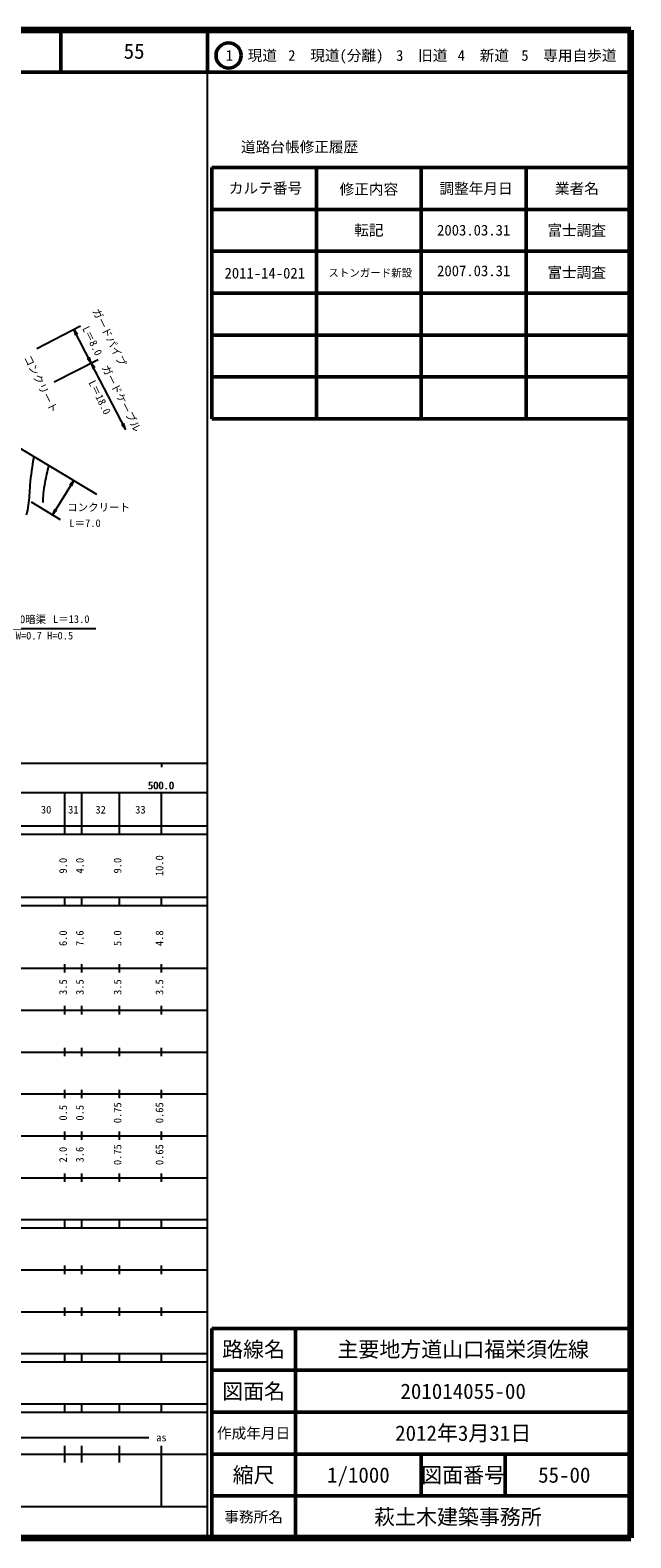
# Model space of a CAD drawing. Units: millimetres, scale not verified. Extents: x 40000 to 680000, y 20000 to 380000.
# Drawn here: x 536696 to 680000, y 20000 to 380000 of the extents above; entities that cross this region are included whole.
import ezdxf
from ezdxf.enums import TextEntityAlignment as Align

# ---------------------------------------------------------------- set-up
doc = ezdxf.new("R2010")
doc.units = ezdxf.units.MM
doc.header["$LTSCALE"] = 1000
for name, color, linetype, lineweight in [('M-BGD', 7, 'Continuous', 25), ('M-BMK-SRVR', 3, 'Continuous', 25), ('M-STR-STR3', 7, 'Continuous', 25), ('M-TTL', 2, 'Continuous', 140), ('M-TTL-BAND', 7, 'Continuous', 25), ('M-TTL-FRAM', 2, 'Continuous', 50), ('M-TTL-LINE', 7, 'Continuous', 50)]:
    doc.layers.add(name, color=color, linetype=linetype, lineweight=lineweight)
doc.layers.add('M-TTL-TXT', color=7, linetype='Continuous')
doc.styles.add('ＭＳ ゴシック', font='')
doc.styles.get('ＭＳ ゴシック').set_extended_font_data('MS Gothic')

# ---------------------------------------------------------------- blocks, each defined once
blk = doc.blocks.new('open_arrow')
at = {"color": 0, "linetype": 'Continuous', "lineweight": -2}
blk.add_lwpolyline([(7.5, 1.25), (0, 0), (7.5, -1.25)], dxfattribs=at)

msp = doc.modelspace()

# ---------------------------------------------------------------- linework, layer by layer
at = {"layer": 'M-BGD'}
for points in [[(537570, 278158), (537183, 275910), (536795, 273662), (536625, 271387), (536506, 269795), (536493, 268189), (536252, 266615), (536130, 265814), (535949, 265021), (535767, 264228)], [(541090, 276044), (540770, 274696), (540451, 273347), (540205, 271984), (540046, 271107), (539918, 270224), (539832, 269337), (539765, 268642), (539724, 267945), (539683, 267249)]]:
    msp.add_open_spline(points, degree=3, knots=[0, 0, 0, 0, 1, 1, 1, 2, 2, 2, 3, 3, 3, 3], dxfattribs=at)
at = {"layer": 'M-BMK-SRVR'}
msp.add_line((523381, 286676), (552511, 269188), dxfattribs=at)
at = {"layer": 'M-STR-STR3'}
for p, q in [((538306, 303973), (548735, 309386)), ((551259, 300505), (547093, 308533)), ((542442, 296004), (552913, 301349)), ((559448, 284726), (551259, 300505)), ((547088, 272444), (542059, 264243)), ((536911, 267400), (543840, 263152)), ((532265, 237098), (552379, 237098))]:
    msp.add_line(p, q, dxfattribs=at)
at = {"layer": 'M-TTL'}
for p, q in [((680000, 380000), (40000, 380000)), ((680000, 20000), (680000, 380000)), ((40000, 20000), (680000, 20000))]:
    msp.add_line(p, q, dxfattribs=at)
at = {"layer": 'M-TTL-BAND'}
for p, q in [((579000, 20000), (579000, 370000)), ((40000, 205000), (579000, 205000)), ((568000, 205000), (568000, 204000)), ((68000, 198000), (579000, 198000)), ((545000, 188000), (545000, 198000)), ((549000, 188000), (549000, 198000)), ((558000, 188000), (558000, 198000)), ((568000, 188000), (568000, 198000)), ((40000, 190000), (579000, 190000)), ((40000, 188000), (579000, 188000)), ((40000, 173000), (579000, 173000)), ((545000, 171000), (545000, 173000)), ((549000, 171000), (549000, 173000)), ((558000, 171000), (558000, 173000)), ((568000, 171000), (568000, 173000)), ((40000, 171000), (579000, 171000)), ((40000, 156000), (579000, 156000)), ((545000, 155000), (545000, 157000)), ((549000, 155000), (549000, 157000)), ((558000, 155000), (558000, 157000)), ((568000, 155000), (568000, 157000)), ((46000, 146000), (579000, 146000)), ((545000, 145000), (545000, 147000)), ((549000, 145000), (549000, 147000)), ((558000, 145000), (558000, 147000)), ((568000, 145000), (568000, 147000)), ((545000, 135000), (545000, 137000)), ((549000, 135000), (549000, 137000)), ((558000, 135000), (558000, 137000)), ((568000, 135000), (568000, 137000)), ((52000, 136000), (579000, 136000)), ((46000, 126000), (579000, 126000)), ((545000, 125000), (545000, 127000)), ((549000, 125000), (549000, 127000)), ((558000, 125000), (558000, 127000)), ((568000, 125000), (568000, 127000)), ((52000, 116000), (579000, 116000)), ((545000, 115000), (545000, 117000)), ((549000, 115000), (549000, 117000)), ((558000, 115000), (558000, 117000)), ((568000, 115000), (568000, 117000)), ((46000, 106000), (579000, 106000)), ((545000, 105000), (545000, 107000)), ((549000, 105000), (549000, 107000)), ((558000, 105000), (558000, 107000)), ((568000, 105000), (568000, 107000)), ((40000, 96000), (579000, 96000)), ((40000, 94000), (579000, 94000)), ((545000, 94000), (545000, 96000)), ((549000, 94000), (549000, 96000)), ((558000, 94000), (558000, 96000)), ((568000, 94000), (568000, 96000)), ((49000, 84000), (579000, 84000)), ((545000, 83000), (545000, 85000)), ((549000, 83000), (549000, 85000)), ((558000, 83000), (558000, 85000)), ((568000, 83000), (568000, 85000)), ((40000, 74000), (579000, 74000)), ((545000, 73000), (545000, 75000)), ((549000, 73000), (549000, 75000)), ((558000, 73000), (558000, 75000)), ((568000, 73000), (568000, 75000)), ((40000, 64000), (579000, 64000)), ((40000, 62000), (579000, 62000)), ((545000, 62000), (545000, 64000)), ((549000, 62000), (549000, 64000)), ((558000, 62000), (558000, 64000)), ((568000, 62000), (568000, 64000)), ((40000, 52000), (579000, 52000)), ((545000, 50000), (545000, 52000)), ((549000, 50000), (549000, 52000)), ((558000, 50000), (558000, 52000)), ((568000, 50000), (568000, 52000)), ((40000, 50000), (579000, 50000)), ((71000, 44000), (565000, 44000)), ((40000, 40000), (579000, 40000)), ((545000, 38000), (545000, 42000)), ((549000, 38000), (549000, 42000)), ((558000, 38000), (558000, 42000)), ((568000, 27500), (568000, 42000)), ((68000, 27500), (579000, 27500))]:
    msp.add_line(p, q, dxfattribs=at)
at = {"layer": 'M-TTL-FRAM'}
for p, q in [((580000, 347197), (580000, 287197)), ((580000, 347197), (680000, 347197)), ((580000, 287197), (680000, 287197)), ((680000, 70000), (580000, 70000)), ((580000, 70000), (580000, 20000))]:
    msp.add_line(p, q, dxfattribs=at)
at = {"layer": 'M-TTL-LINE'}
for p, q in [((543997, 380000), (543997, 370000)), ((579000, 380000), (579000, 370000)), ((40000, 370000), (680000, 370000)), ((605000, 347197), (605000, 287197)), ((630000, 347197), (630000, 287197)), ((655000, 347197), (655000, 287197)), ((580000, 337197), (680000, 337197)), ((580000, 327197), (680000, 327197)), ((580000, 317197), (680000, 317197)), ((580000, 307197), (680000, 307197)), ((580000, 297197), (680000, 297197)), ((600000, 70000), (600000, 20000)), ((680000, 60000), (580000, 60000)), ((680000, 50000), (580000, 50000)), ((680000, 40000), (580000, 40000)), ((630000, 40000), (630000, 30000)), ((650000, 40000), (650000, 30000)), ((680000, 30000), (580000, 30000))]:
    msp.add_line(p, q, dxfattribs=at)
msp.add_circle((584031, 373958), 3000, dxfattribs=at)

# ---------------------------------------------------------------- block references
at = {"layer": 'M-STR-STR3', "xscale": 193, "yscale": 193}
for p, rotation in [((547093, 308533), 297.4), ((551259, 300505), 117.4), ((551259, 300505), 297.4), ((559448, 284726), 117.4), ((547088, 272444), 238.5), ((542059, 264243), 58.5)]:
    msp.add_blockref('open_arrow', p, dxfattribs=dict(at, rotation=rotation))

# ---------------------------------------------------------------- texts
at = {"layer": 'M-STR-STR3', "style": 'ＭＳ ゴシック'}
for s, rotation, p in [('ガードパイプ', 296.048, (550963, 312778)), ('L＝8.0', 296.048, (548562, 308536)), ('コンクリート', 296.048, (534622, 301616)), ('ガードケーブル', 296.776, (553184, 299233)), ('L＝18.0', 296.048, (550058, 295613))]:
    msp.add_text(s, height=1833, rotation=rotation, dxfattribs=at).set_placement(p, align=Align.BOTTOM_LEFT)
for s, p in [('コンクリート', (545523, 264589)), ('L＝7.0', (546040, 260806)), ('CO暗渠', (532994, 237844)), ('L＝13.0', (542120, 237911)), ('W=0.7 H=0.5', (533240, 233964))]:
    msp.add_text(s, height=1833, dxfattribs=at).set_placement(p, align=Align.BOTTOM_LEFT)
at = {"layer": 'M-TTL-BAND', "style": 'ＭＳ ゴシック'}
for s, p in [('500.0', (567844, 198195)), ('500.0', (568000, 198195)), ('30', (540500, 192405)), ('31', (547000, 192405)), ('32', (553500, 192405)), ('33', (563000, 192405)), ('as', (568000, 42500))]:
    msp.add_text(s, height=1833, dxfattribs=at).set_placement(p, align=Align.BOTTOM_CENTER)
for s, p in [('9.0', (546000, 180500)), ('4.0', (550000, 180500)), ('9.0', (559000, 180500)), ('10.0', (569000, 180500)), ('6.0', (546000, 163174)), ('7.6', (550000, 163174)), ('5.0', (559000, 163174)), ('4.8', (569000, 163174)), ('3.5', (546000, 151500)), ('3.5', (550000, 151500)), ('3.5', (559000, 151500)), ('3.5', (569000, 151500)), ('0.5', (546000, 121500)), ('0.5', (550000, 121500)), ('0.75', (559000, 121500)), ('0.65', (569000, 121500)), ('2.0', (546000, 111500)), ('3.6', (550000, 111500)), ('0.75', (559000, 111500)), ('0.65', (569000, 111500))]:
    msp.add_text(s, height=1833, rotation=90, dxfattribs=at).set_placement(p, align=Align.BOTTOM_CENTER)
at = {"layer": 'M-TTL-TXT', "style": 'ＭＳ ゴシック'}
for s, height, p in [('55', 3666, (561497, 375000)), ('1\u3000現道', 2566, (589448, 373958)), ('2\u3000現道(分離)', 2566, (609619, 373958)), ('3\u3000旧道', 2566, (630121, 373958)), ('4\u3000新道', 2566, (644824, 373958)), ('5\u3000専用自歩道', 2566, (665228, 373958)), ('道路台帳修正履歴', 2566, (600968, 352113)), ('カルテ番号', 2566, (592839, 342277)), ('修正内容', 2566, (617509, 342023)), ('調整年月日', 2566, (643089, 342197)), ('業者名', 2566, (667134, 342197)), ('転記', 2566, (617500, 332245)), ('2003.03.31', 2566, (642500, 332245)), ('富士調査', 2566, (667077, 332189)), ('2011-14-021', 2566, (592667, 321981)), ('ストンガード新設', 1833, (617835, 322038)), ('2007.03.31', 2566, (642500, 322540)), ('富士調査', 2566, (667077, 322148)), ('路線名', 3666, (590000, 65000)), ('路線名', 3666, (590000, 65000)), ('主要地方道山口福栄須佐線', 3666, (640000, 65000)), ('図面名', 3666, (590000, 55000)), ('図面名', 3666, (590000, 55000)), ('201014055-00', 3666, (640000, 55000)), ('2012年3月31日', 3666, (640000, 45000)), ('作成年月日', 2566, (590000, 45000)), ('作成年月日', 2566, (590000, 45000)), ('縮尺', 3666, (590000, 35000)), ('縮尺', 3666, (590000, 35000)), ('1/1000', 3666, (615000, 35000)), ('図面番号', 3666, (640000, 35000)), ('図面番号', 3666, (640000, 35000)), ('55-00', 3666, (664125, 35000)), ('事務所名', 2566, (590000, 25000)), ('事務所名', 2566, (590000, 25000)), ('萩土木建築事務所 ', 3666, (640000, 25000))]:
    msp.add_text(s, height=height, dxfattribs=at).set_placement(p, align=Align.MIDDLE_CENTER)

doc.saveas('drawing.dxf')
